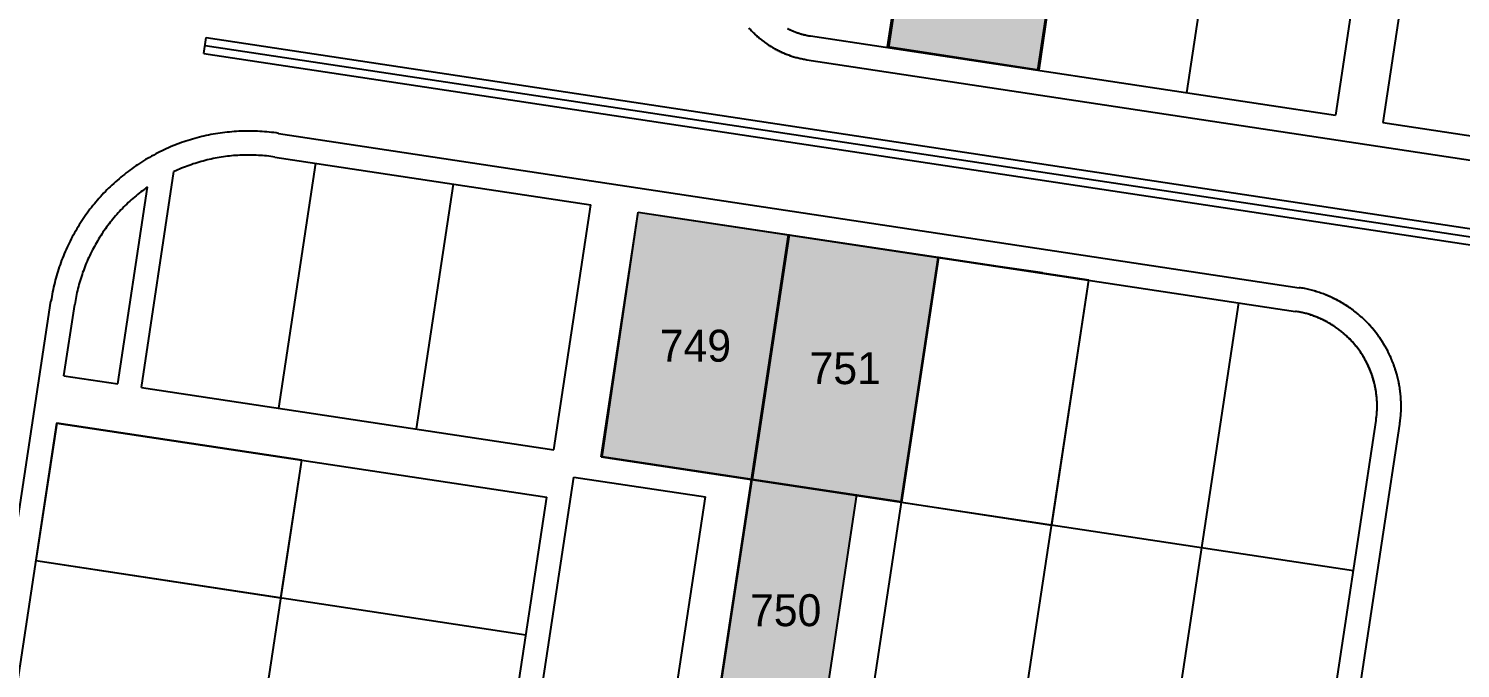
# Model space of a CAD drawing. Header units: metres. Extents: x 680594 to 684853, y 828874 to 830078.
# Drawn here: x 681669.2 to 681848.4, y 829680.5 to 829760.6 of the extents above; entities that cross this region are included whole.
import ezdxf
from ezdxf.enums import TextEntityAlignment as Align

# ---------------------------------------------------------------- set-up
doc = ezdxf.new("R2010")
doc.units = ezdxf.units.M
for name, color, linetype in [('PLOT_LINES', 7, 'Continuous'), ('PLOT_NUMBERS', 7, 'Continuous'), ('SELECTED_PLOTS', 3, 'Continuous')]:
    doc.layers.add(name, color=color, linetype=linetype)

msp = doc.modelspace()

# ---------------------------------------------------------------- hatches: boundary and pattern name
at = {"layer": 'SELECTED_PLOTS'}
h = msp.add_hatch(color=3, dxfattribs=at)
h.dxf.hatch_style = 1
h.paths.add_polyline_path([(681795.61, 829755.37), (681776.7, 829758.31), (681781.11, 829787.04), (681799.86, 829784.24)])
h = msp.add_hatch(color=3, dxfattribs=at)
h.dxf.hatch_style = 1
h.paths.add_polyline_path([(681745.5, 829737.6), (681764.38, 829734.77), (681759.76, 829704.18), (681741, 829707)])
h = msp.add_hatch(color=3, dxfattribs=at)
h.dxf.hatch_style = 1
h.paths.add_polyline_path([(681764.38, 829734.77), (681796.08, 829730.03), (681783, 829731.9), (681778.36, 829701.39), (681759.76, 829704.18)])
h = msp.add_hatch(color=3, dxfattribs=at)
h.dxf.hatch_style = 1
h.paths.add_polyline_path([(681759.76, 829704.18), (681772.8, 829702.23), (681768.17, 829671.45), (681755.1, 829673.4)])

# ---------------------------------------------------------------- linework, layer by layer
at = {"layer": 'PLOT_LINES'}
for points in [[(681785.41, 829815.05), (681776.81, 829758.19)], [(681785.41, 829815.05), (681776.81, 829758.19)], [(681804.05, 829812.23), (681795.45, 829755.38)], [(681804.05, 829812.23), (681795.45, 829755.38)], [(681822.69, 829809.41), (681814.09, 829752.56)], [(681822.69, 829809.41), (681814.09, 829752.56)], [(681841.32, 829806.59), (681832.73, 829749.74)], [(681841.32, 829806.59), (681832.73, 829749.74)], [(681847.26, 829805.7), (681838.66, 829748.84)], [(681847.26, 829805.7), (681838.66, 829748.84)], [(681691.14, 829757.49), (681691.19, 829757.77), (681691.24, 829758.06), (681691.29, 829758.34), (681691.33, 829758.62), (681691.37, 829758.9), (681691.41, 829759.19), (681691.44, 829759.47)], [(681691.44, 829759.47), (682042.04, 829706.46)], [(681691.44, 829759.47), (682042.04, 829706.46)], [(681759.35, 829760.68), (681759.44, 829760.57), (681759.54, 829760.47), (681759.63, 829760.37), (681759.73, 829760.26), (681759.83, 829760.16), (681759.93, 829760.06), (681760.03, 829759.97), (681760.13, 829759.87), (681760.23, 829759.77), (681760.34, 829759.68), (681760.44, 829759.58), (681760.55, 829759.49), (681760.65, 829759.4), (681760.76, 829759.31), (681760.87, 829759.22), (681760.98, 829759.13), (681761.09, 829759.05), (681761.2, 829758.96), (681761.32, 829758.88), (681761.43, 829758.79), (681761.55, 829758.71), (681761.66, 829758.63), (681761.78, 829758.56), (681761.9, 829758.48), (681762.02, 829758.4), (681762.14, 829758.33), (681762.26, 829758.26), (681762.38, 829758.19), (681762.5, 829758.12), (681762.62, 829758.05), (681762.75, 829757.98), (681762.87, 829757.92), (681763, 829757.85), (681763.12, 829757.79), (681763.25, 829757.73), (681763.38, 829757.67), (681763.5, 829757.61), (681763.63, 829757.55), (681763.76, 829757.5), (681763.89, 829757.44), (681764.02, 829757.39), (681764.15, 829757.34), (681764.29, 829757.29), (681764.42, 829757.25), (681764.55, 829757.2), (681764.68, 829757.16), (681764.82, 829757.11), (681764.95, 829757.07), (681765.09, 829757.03), (681765.22, 829756.99), (681765.36, 829756.96), (681765.5, 829756.92), (681765.63, 829756.89), (681765.77, 829756.86), (681765.91, 829756.83), (681766.05, 829756.8), (681766.18, 829756.77), (681766.32, 829756.75), (681766.46, 829756.73), (681766.6, 829756.7)], [(681759.39, 829760.63), (681759.49, 829760.53), (681759.58, 829760.43), (681759.67, 829760.32), (681759.77, 829760.22), (681759.87, 829760.12), (681759.97, 829760.02), (681760.07, 829759.93), (681760.17, 829759.83), (681760.27, 829759.74), (681760.37, 829759.64), (681760.48, 829759.55), (681760.58, 829759.46), (681760.69, 829759.37), (681760.8, 829759.28), (681760.91, 829759.19), (681761.02, 829759.1), (681761.13, 829759.02), (681761.24, 829758.93), (681761.35, 829758.85), (681761.46, 829758.77), (681761.58, 829758.69), (681761.69, 829758.61), (681761.81, 829758.53), (681761.93, 829758.46), (681762.05, 829758.38), (681762.17, 829758.31), (681762.29, 829758.24), (681762.41, 829758.17), (681762.53, 829758.1), (681762.65, 829758.03), (681762.77, 829757.97), (681762.9, 829757.9), (681763.02, 829757.84), (681763.15, 829757.78), (681763.27, 829757.72), (681763.4, 829757.66), (681763.53, 829757.6), (681763.65, 829757.54), (681763.78, 829757.49), (681763.91, 829757.44), (681764.04, 829757.39), (681764.17, 829757.34), (681764.3, 829757.29), (681764.43, 829757.24), (681764.57, 829757.2), (681764.7, 829757.15), (681764.83, 829757.11), (681764.97, 829757.07), (681765.1, 829757.03), (681765.23, 829756.99), (681765.37, 829756.96), (681765.5, 829756.92), (681765.64, 829756.89), (681765.78, 829756.86), (681765.91, 829756.83), (681766.05, 829756.8), (681766.19, 829756.77), (681766.32, 829756.75), (681766.46, 829756.73), (681766.6, 829756.7)], [(681764.16, 829760.63), (681764.25, 829760.58), (681764.34, 829760.53), (681764.44, 829760.48), (681764.53, 829760.44), (681764.63, 829760.39), (681764.73, 829760.35), (681764.82, 829760.31), (681764.92, 829760.27), (681765.02, 829760.23), (681765.12, 829760.19), (681765.21, 829760.15), (681765.31, 829760.11), (681765.41, 829760.08), (681765.51, 829760.04), (681765.61, 829760.01), (681765.71, 829759.98), (681765.81, 829759.95), (681765.91, 829759.92), (681766.02, 829759.89), (681766.12, 829759.86), (681766.22, 829759.84), (681766.32, 829759.81), (681766.43, 829759.79), (681766.53, 829759.76), (681766.63, 829759.74), (681766.74, 829759.72), (681766.84, 829759.7), (681766.94, 829759.69), (681767.05, 829759.67)], [(681764.18, 829760.62), (681764.27, 829760.57), (681764.36, 829760.52), (681764.46, 829760.47), (681764.55, 829760.43), (681764.65, 829760.39), (681764.74, 829760.34), (681764.84, 829760.3), (681764.93, 829760.26), (681765.03, 829760.22), (681765.13, 829760.18), (681765.23, 829760.14), (681765.33, 829760.11), (681765.42, 829760.07), (681765.52, 829760.04), (681765.62, 829760.01), (681765.72, 829759.97), (681765.82, 829759.94), (681765.92, 829759.91), (681766.02, 829759.89), (681766.12, 829759.86), (681766.23, 829759.83), (681766.33, 829759.81), (681766.43, 829759.79), (681766.53, 829759.76), (681766.64, 829759.74), (681766.74, 829759.72), (681766.84, 829759.7), (681766.94, 829759.69), (681767.05, 829759.67)], [(681767.05, 829759.67), (681832.73, 829749.74)], [(681767.05, 829759.67), (681832.73, 829749.74)], [(681691.14, 829757.49), (682041.74, 829704.49)], [(681691.14, 829757.49), (682041.74, 829704.49)], [(681691.31, 829758.48), (682277.8, 829669.81)], [(681691.31, 829758.48), (682277.8, 829669.81)], [(681691.31, 829758.48), (682277.8, 829669.81)], [(681691.31, 829758.48), (682277.8, 829669.81)], [(681766.6, 829756.7), (681955.31, 829728.17)], [(681766.6, 829756.7), (681955.31, 829728.17)], [(681838.66, 829748.84), (681884.14, 829741.97)], [(681838.66, 829748.84), (681884.14, 829741.97)], [(681700.48, 829747.48), (681700.19, 829747.53), (681699.9, 829747.57), (681699.61, 829747.6), (681699.32, 829747.63), (681699.02, 829747.66), (681698.73, 829747.69), (681698.44, 829747.71), (681698.15, 829747.73), (681697.85, 829747.74), (681697.56, 829747.75), (681697.27, 829747.76), (681696.98, 829747.76), (681696.68, 829747.77), (681696.39, 829747.76), (681696.1, 829747.76), (681695.8, 829747.75), (681695.51, 829747.74), (681695.22, 829747.72), (681694.93, 829747.7), (681694.63, 829747.68), (681694.34, 829747.65), (681694.05, 829747.62), (681693.76, 829747.59), (681693.47, 829747.55), (681693.18, 829747.51), (681692.89, 829747.47), (681692.6, 829747.42), (681692.31, 829747.37), (681692.02, 829747.32), (681691.73, 829747.26), (681691.45, 829747.2), (681691.16, 829747.14), (681690.88, 829747.07), (681690.59, 829747), (681690.31, 829746.92), (681690.03, 829746.85), (681689.74, 829746.77), (681689.46, 829746.68), (681689.18, 829746.6), (681688.9, 829746.51), (681688.63, 829746.41), (681688.35, 829746.32), (681688.07, 829746.22), (681687.8, 829746.11), (681687.53, 829746.01), (681687.26, 829745.9), (681686.98, 829745.78), (681686.72, 829745.67), (681686.45, 829745.55), (681686.18, 829745.43), (681685.92, 829745.3), (681685.65, 829745.17), (681685.39, 829745.04), (681685.13, 829744.91), (681684.87, 829744.77), (681684.61, 829744.63), (681684.36, 829744.48), (681684.11, 829744.34), (681683.85, 829744.19), (681683.6, 829744.04), (681683.36, 829743.88), (681683.11, 829743.72), (681682.86, 829743.56), (681682.62, 829743.4), (681682.38, 829743.23), (681682.14, 829743.06), (681681.9, 829742.89), (681681.67, 829742.71), (681681.44, 829742.53), (681681.21, 829742.35), (681680.98, 829742.17), (681680.75, 829741.98), (681680.53, 829741.8), (681680.3, 829741.6), (681680.09, 829741.41), (681679.87, 829741.21), (681679.65, 829741.01), (681679.44, 829740.81), (681679.23, 829740.61), (681679.02, 829740.4), (681678.82, 829740.19), (681678.61, 829739.98), (681678.41, 829739.77), (681678.21, 829739.55), (681678.02, 829739.33), (681677.83, 829739.11), (681677.64, 829738.89), (681677.45, 829738.67), (681677.26, 829738.44), (681677.08, 829738.21), (681676.9, 829737.98), (681676.72, 829737.74), (681676.55, 829737.51), (681676.38, 829737.27), (681676.21, 829737.03), (681676.04, 829736.79), (681675.88, 829736.55), (681675.72, 829736.3), (681675.56, 829736.05), (681675.41, 829735.8), (681675.26, 829735.55), (681675.11, 829735.3), (681674.96, 829735.05), (681674.82, 829734.79), (681674.68, 829734.53), (681674.55, 829734.27), (681674.41, 829734.01), (681674.28, 829733.75), (681674.16, 829733.48), (681674.03, 829733.22), (681673.91, 829732.95), (681673.79, 829732.68), (681673.68, 829732.41), (681673.57, 829732.14), (681673.46, 829731.87), (681673.35, 829731.6), (681673.25, 829731.32), (681673.15, 829731.05), (681673.06, 829730.77), (681672.96, 829730.49), (681672.88, 829730.21), (681672.79, 829729.93), (681672.71, 829729.65), (681672.63, 829729.37), (681672.55, 829729.09), (681672.48, 829728.8), (681672.41, 829728.52), (681672.35, 829728.23), (681672.28, 829727.94), (681672.22, 829727.66), (681672.17, 829727.37), (681672.12, 829727.08), (681672.07, 829726.79), (681672.02, 829726.5)], [(681700.48, 829747.48), (681828.2, 829728.17)], [(681700.48, 829747.48), (681828.2, 829728.17)], [(681700.03, 829744.52), (681699.77, 829744.56), (681699.52, 829744.59), (681699.26, 829744.62), (681699, 829744.65), (681698.75, 829744.67), (681698.49, 829744.7), (681698.23, 829744.72), (681697.97, 829744.73), (681697.71, 829744.74), (681697.46, 829744.75), (681697.2, 829744.76), (681696.94, 829744.76), (681696.68, 829744.77), (681696.42, 829744.76), (681696.16, 829744.76), (681695.9, 829744.75), (681695.65, 829744.74), (681695.39, 829744.72), (681695.13, 829744.71), (681694.87, 829744.69), (681694.61, 829744.66), (681694.36, 829744.64), (681694.1, 829744.61), (681693.84, 829744.57), (681693.59, 829744.54), (681693.33, 829744.5), (681693.08, 829744.46), (681692.82, 829744.41), (681692.57, 829744.37), (681692.31, 829744.32), (681692.06, 829744.26), (681691.81, 829744.21), (681691.56, 829744.15), (681691.31, 829744.08), (681691.05, 829744.02), (681690.81, 829743.95), (681690.56, 829743.88), (681690.31, 829743.8), (681690.06, 829743.73), (681689.82, 829743.65), (681689.57, 829743.56), (681689.33, 829743.48), (681689.08, 829743.39), (681688.84, 829743.3), (681688.6, 829743.2), (681688.36, 829743.11), (681688.12, 829743.01), (681687.89, 829742.9), (681687.65, 829742.8), (681687.41, 829742.69)], [(681700.03, 829744.52), (681739.58, 829738.54)], [(681700.54, 829713.09), (681705.17, 829743.74)], [(681683.33, 829715.69), (681687.41, 829742.69)], [(681684.09, 829740.76), (681683.88, 829740.61), (681683.67, 829740.46), (681683.46, 829740.31), (681683.26, 829740.15), (681683.06, 829739.99), (681682.86, 829739.83), (681682.66, 829739.67), (681682.46, 829739.5), (681682.27, 829739.33), (681682.07, 829739.16), (681681.88, 829738.99), (681681.69, 829738.81), (681681.51, 829738.64), (681681.32, 829738.46), (681681.14, 829738.28), (681680.96, 829738.09), (681680.78, 829737.91), (681680.6, 829737.72), (681680.43, 829737.53), (681680.26, 829737.34), (681680.09, 829737.14), (681679.92, 829736.95), (681679.76, 829736.75), (681679.59, 829736.55), (681679.43, 829736.35), (681679.28, 829736.14), (681679.12, 829735.94), (681678.97, 829735.73), (681678.82, 829735.52), (681678.67, 829735.31), (681678.52, 829735.1), (681678.38, 829734.88), (681678.24, 829734.67), (681678.1, 829734.45), (681677.96, 829734.23), (681677.83, 829734.01), (681677.7, 829733.79), (681677.57, 829733.56), (681677.45, 829733.34), (681677.33, 829733.11), (681677.21, 829732.89), (681677.09, 829732.66), (681676.97, 829732.42), (681676.86, 829732.19), (681676.75, 829731.96), (681676.65, 829731.72), (681676.54, 829731.49), (681676.44, 829731.25), (681676.35, 829731.01), (681676.25, 829730.77), (681676.16, 829730.53), (681676.07, 829730.29), (681675.98, 829730.05), (681675.9, 829729.81), (681675.82, 829729.56), (681675.74, 829729.32), (681675.66, 829729.07), (681675.59, 829728.82), (681675.52, 829728.57), (681675.45, 829728.32), (681675.39, 829728.08), (681675.33, 829727.82), (681675.27, 829727.57), (681675.22, 829727.32), (681675.17, 829727.07), (681675.12, 829726.82), (681675.07, 829726.56), (681675.03, 829726.31), (681674.99, 829726.05)], [(681680.37, 829716.14), (681684.09, 829740.76)], [(681717.74, 829710.49), (681722.38, 829741.14)], [(681734.95, 829707.89), (681739.58, 829738.54)], [(681740.88, 829706.99), (681745.51, 829737.64)], [(681745.51, 829737.64), (681827.75, 829725.21)], [(681745.51, 829737.64), (681827.75, 829725.21)], [(681755.03, 829673.5), (681764.3, 829734.8)], [(681755.03, 829673.5), (681764.3, 829734.8)], [(681773.82, 829670.66), (681783.09, 829731.96)], [(681773.82, 829670.66), (681783.09, 829731.96)], [(681801.87, 829729.12), (681783.09, 829731.96), (681778.45, 829701.31), (681797.24, 829698.47), (681801.87, 829729.12)], [(681792.6, 829667.82), (681801.87, 829729.12)], [(681792.6, 829667.82), (681801.87, 829729.12)], [(681840.79, 829711.1), (681840.82, 829711.27), (681840.84, 829711.45), (681840.86, 829711.62), (681840.88, 829711.79), (681840.9, 829711.97), (681840.91, 829712.14), (681840.93, 829712.31), (681840.94, 829712.49), (681840.95, 829712.66), (681840.95, 829712.84), (681840.96, 829713.01), (681840.96, 829713.19), (681840.96, 829713.36), (681840.96, 829713.53), (681840.96, 829713.71), (681840.95, 829713.88), (681840.94, 829714.06), (681840.93, 829714.23), (681840.92, 829714.41), (681840.91, 829714.58), (681840.89, 829714.75), (681840.88, 829714.93), (681840.86, 829715.1), (681840.84, 829715.27), (681840.81, 829715.45), (681840.79, 829715.62), (681840.76, 829715.79), (681840.73, 829715.96), (681840.7, 829716.14), (681840.66, 829716.31), (681840.63, 829716.48), (681840.59, 829716.65), (681840.55, 829716.82), (681840.51, 829716.99), (681840.47, 829717.16), (681840.42, 829717.33), (681840.37, 829717.49), (681840.33, 829717.66), (681840.27, 829717.83), (681840.22, 829717.99), (681840.17, 829718.16), (681840.11, 829718.33), (681840.05, 829718.49), (681839.99, 829718.65), (681839.93, 829718.82), (681839.86, 829718.98), (681839.79, 829719.14), (681839.73, 829719.3), (681839.66, 829719.46), (681839.58, 829719.62), (681839.51, 829719.78), (681839.43, 829719.93), (681839.36, 829720.09), (681839.28, 829720.25), (681839.2, 829720.4), (681839.11, 829720.55), (681839.03, 829720.71), (681838.94, 829720.86), (681838.85, 829721.01), (681838.76, 829721.16), (681838.67, 829721.31), (681838.58, 829721.45), (681838.48, 829721.6), (681838.39, 829721.75), (681838.29, 829721.89), (681838.19, 829722.03), (681838.09, 829722.17), (681837.98, 829722.31), (681837.88, 829722.45), (681837.77, 829722.59), (681837.66, 829722.73), (681837.55, 829722.86), (681837.44, 829723), (681837.33, 829723.13), (681837.21, 829723.26), (681837.1, 829723.39), (681836.98, 829723.52), (681836.86, 829723.65), (681836.74, 829723.78), (681836.62, 829723.9), (681836.49, 829724.02), (681836.37, 829724.14), (681836.24, 829724.27), (681836.11, 829724.38), (681835.98, 829724.5), (681835.85, 829724.62), (681835.72, 829724.73), (681835.59, 829724.84), (681835.45, 829724.96), (681835.32, 829725.07), (681835.18, 829725.17), (681835.04, 829725.28), (681834.9, 829725.38), (681834.76, 829725.49), (681834.62, 829725.59), (681834.48, 829725.69), (681834.33, 829725.79), (681834.19, 829725.88), (681834.04, 829725.98), (681833.89, 829726.07), (681833.75, 829726.16), (681833.6, 829726.25), (681833.44, 829726.34), (681833.29, 829726.43), (681833.14, 829726.51), (681832.99, 829726.59), (681832.83, 829726.68), (681832.68, 829726.75), (681832.52, 829726.83), (681832.36, 829726.91), (681832.2, 829726.98), (681832.05, 829727.05), (681831.89, 829727.12), (681831.72, 829727.19), (681831.56, 829727.26), (681831.4, 829727.32), (681831.24, 829727.38), (681831.07, 829727.44), (681830.91, 829727.5), (681830.74, 829727.56), (681830.58, 829727.61), (681830.41, 829727.67), (681830.25, 829727.72), (681830.08, 829727.77), (681829.91, 829727.81), (681829.74, 829727.86), (681829.57, 829727.9), (681829.4, 829727.94), (681829.23, 829727.98), (681829.06, 829728.02), (681828.89, 829728.05), (681828.72, 829728.09), (681828.55, 829728.12), (681828.38, 829728.15), (681828.2, 829728.17)], [(681840.79, 829711.1), (681840.82, 829711.27), (681840.84, 829711.45), (681840.86, 829711.62), (681840.88, 829711.8), (681840.9, 829711.97), (681840.91, 829712.15), (681840.93, 829712.32), (681840.94, 829712.5), (681840.95, 829712.67), (681840.95, 829712.85), (681840.96, 829713.03), (681840.96, 829713.2), (681840.96, 829713.38), (681840.96, 829713.55), (681840.96, 829713.73), (681840.95, 829713.9), (681840.94, 829714.08), (681840.93, 829714.26), (681840.92, 829714.43), (681840.91, 829714.61), (681840.89, 829714.78), (681840.87, 829714.96), (681840.85, 829715.13), (681840.83, 829715.31), (681840.81, 829715.48), (681840.78, 829715.65), (681840.75, 829715.83), (681840.72, 829716), (681840.69, 829716.17), (681840.66, 829716.35), (681840.62, 829716.52), (681840.58, 829716.69), (681840.54, 829716.86), (681840.5, 829717.03), (681840.46, 829717.2), (681840.41, 829717.37), (681840.36, 829717.54), (681840.31, 829717.71), (681840.26, 829717.88), (681840.2, 829718.04), (681840.15, 829718.21), (681840.09, 829718.38), (681840.03, 829718.54), (681839.97, 829718.71), (681839.9, 829718.87), (681839.84, 829719.03), (681839.77, 829719.2), (681839.7, 829719.36), (681839.63, 829719.52), (681839.56, 829719.68), (681839.48, 829719.84), (681839.4, 829719.99), (681839.33, 829720.15), (681839.24, 829720.31), (681839.16, 829720.46), (681839.08, 829720.62), (681838.99, 829720.77), (681838.9, 829720.92), (681838.81, 829721.07), (681838.72, 829721.22), (681838.63, 829721.37), (681838.53, 829721.52), (681838.44, 829721.67), (681838.34, 829721.81), (681838.24, 829721.96), (681838.14, 829722.1), (681838.03, 829722.24), (681837.93, 829722.38), (681837.82, 829722.52), (681837.71, 829722.66), (681837.6, 829722.8), (681837.49, 829722.94), (681837.38, 829723.07), (681837.26, 829723.2), (681837.15, 829723.34), (681837.03, 829723.47), (681836.91, 829723.59), (681836.79, 829723.72), (681836.67, 829723.85), (681836.54, 829723.97), (681836.42, 829724.1), (681836.29, 829724.22), (681836.16, 829724.34), (681836.03, 829724.46), (681835.9, 829724.58), (681835.77, 829724.69), (681835.64, 829724.81), (681835.5, 829724.92), (681835.36, 829725.03), (681835.23, 829725.14), (681835.09, 829725.25), (681834.95, 829725.35), (681834.81, 829725.46), (681834.66, 829725.56), (681834.52, 829725.66), (681834.37, 829725.76), (681834.23, 829725.86), (681834.08, 829725.95), (681833.93, 829726.05), (681833.78, 829726.14), (681833.63, 829726.23), (681833.48, 829726.32), (681833.33, 829726.41), (681833.17, 829726.49), (681833.02, 829726.58), (681832.86, 829726.66), (681832.71, 829726.74), (681832.55, 829726.82), (681832.39, 829726.89), (681832.23, 829726.97), (681832.07, 829727.04), (681831.91, 829727.11), (681831.75, 829727.18), (681831.59, 829727.25), (681831.42, 829727.31), (681831.26, 829727.38), (681831.09, 829727.44), (681830.93, 829727.5), (681830.76, 829727.55), (681830.6, 829727.61), (681830.43, 829727.66), (681830.26, 829727.71), (681830.09, 829727.76), (681829.92, 829727.81), (681829.75, 829727.86), (681829.58, 829727.9), (681829.41, 829727.94), (681829.24, 829727.98), (681829.07, 829728.02), (681828.9, 829728.05), (681828.72, 829728.09), (681828.55, 829728.12), (681828.38, 829728.15), (681828.2, 829728.17)], [(681653.36, 829603.09), (681672.02, 829726.5)], [(681673.64, 829717.16), (681674.99, 829726.05)], [(681811.39, 829664.98), (681820.66, 829726.28)], [(681811.39, 829664.98), (681820.66, 829726.28)], [(681837.83, 829711.55), (681837.85, 829711.69), (681837.86, 829711.82), (681837.88, 829711.96), (681837.9, 829712.1), (681837.91, 829712.24), (681837.92, 829712.38), (681837.93, 829712.52), (681837.94, 829712.66), (681837.95, 829712.8), (681837.95, 829712.94), (681837.96, 829713.08), (681837.96, 829713.22), (681837.96, 829713.36), (681837.96, 829713.5), (681837.96, 829713.64), (681837.95, 829713.78), (681837.95, 829713.91), (681837.94, 829714.05), (681837.93, 829714.19), (681837.92, 829714.33), (681837.91, 829714.47), (681837.89, 829714.61), (681837.88, 829714.75), (681837.86, 829714.89), (681837.84, 829715.03), (681837.82, 829715.16), (681837.8, 829715.3), (681837.78, 829715.44), (681837.75, 829715.58), (681837.72, 829715.71), (681837.7, 829715.85), (681837.67, 829715.99), (681837.63, 829716.12), (681837.6, 829716.26), (681837.57, 829716.39), (681837.53, 829716.53), (681837.49, 829716.66), (681837.45, 829716.8), (681837.41, 829716.93), (681837.37, 829717.06), (681837.32, 829717.2), (681837.28, 829717.33), (681837.23, 829717.46), (681837.18, 829717.59), (681837.13, 829717.72), (681837.08, 829717.85), (681837.03, 829717.98), (681836.97, 829718.11), (681836.92, 829718.24), (681836.86, 829718.36), (681836.8, 829718.49), (681836.74, 829718.62), (681836.68, 829718.74), (681836.61, 829718.87), (681836.55, 829718.99), (681836.48, 829719.11), (681836.41, 829719.23), (681836.35, 829719.35), (681836.27, 829719.48), (681836.2, 829719.59), (681836.13, 829719.71), (681836.05, 829719.83), (681835.98, 829719.95), (681835.9, 829720.06), (681835.82, 829720.18), (681835.74, 829720.29), (681835.66, 829720.41), (681835.58, 829720.52), (681835.49, 829720.63), (681835.41, 829720.74), (681835.32, 829720.85), (681835.23, 829720.96), (681835.14, 829721.07), (681835.05, 829721.17), (681834.96, 829721.28), (681834.87, 829721.38), (681834.77, 829721.49), (681834.68, 829721.59), (681834.58, 829721.69), (681834.48, 829721.79), (681834.39, 829721.89), (681834.29, 829721.98), (681834.18, 829722.08), (681834.08, 829722.18), (681833.98, 829722.27), (681833.87, 829722.36), (681833.77, 829722.45), (681833.66, 829722.54), (681833.56, 829722.63), (681833.45, 829722.72), (681833.34, 829722.81), (681833.23, 829722.89), (681833.11, 829722.98), (681833, 829723.06), (681832.89, 829723.14), (681832.77, 829723.22), (681832.66, 829723.3), (681832.54, 829723.38), (681832.43, 829723.45), (681832.31, 829723.53), (681832.19, 829723.6), (681832.07, 829723.67), (681831.95, 829723.74), (681831.83, 829723.81), (681831.7, 829723.88), (681831.58, 829723.94), (681831.46, 829724.01), (681831.33, 829724.07), (681831.21, 829724.13), (681831.08, 829724.19), (681830.96, 829724.25), (681830.83, 829724.31), (681830.7, 829724.37), (681830.57, 829724.42), (681830.44, 829724.47), (681830.31, 829724.53), (681830.18, 829724.58), (681830.05, 829724.62), (681829.92, 829724.67), (681829.79, 829724.72), (681829.65, 829724.76), (681829.52, 829724.8), (681829.39, 829724.84), (681829.25, 829724.88), (681829.12, 829724.92), (681828.98, 829724.95), (681828.85, 829724.99), (681828.71, 829725.02), (681828.58, 829725.05), (681828.44, 829725.08), (681828.3, 829725.11), (681828.17, 829725.14), (681828.03, 829725.16), (681827.89, 829725.19), (681827.75, 829725.21)], [(681837.83, 829711.55), (681837.85, 829711.69), (681837.86, 829711.83), (681837.88, 829711.97), (681837.9, 829712.11), (681837.91, 829712.25), (681837.92, 829712.39), (681837.93, 829712.53), (681837.94, 829712.67), (681837.95, 829712.81), (681837.95, 829712.95), (681837.96, 829713.09), (681837.96, 829713.23), (681837.96, 829713.37), (681837.96, 829713.51), (681837.96, 829713.65), (681837.95, 829713.79), (681837.95, 829713.93), (681837.94, 829714.07), (681837.93, 829714.21), (681837.92, 829714.35), (681837.91, 829714.49), (681837.89, 829714.63), (681837.87, 829714.77), (681837.86, 829714.91), (681837.84, 829715.05), (681837.82, 829715.19), (681837.79, 829715.33), (681837.77, 829715.47), (681837.74, 829715.61), (681837.72, 829715.75), (681837.69, 829715.88), (681837.66, 829716.02), (681837.63, 829716.16), (681837.59, 829716.29), (681837.56, 829716.43), (681837.52, 829716.57), (681837.48, 829716.7), (681837.44, 829716.84), (681837.4, 829716.97), (681837.36, 829717.1), (681837.31, 829717.24), (681837.26, 829717.37), (681837.22, 829717.5), (681837.17, 829717.63), (681837.12, 829717.76), (681837.06, 829717.9), (681837.01, 829718.03), (681836.95, 829718.15), (681836.9, 829718.28), (681836.84, 829718.41), (681836.78, 829718.54), (681836.72, 829718.66), (681836.65, 829718.79), (681836.59, 829718.91), (681836.52, 829719.04), (681836.45, 829719.16), (681836.39, 829719.29), (681836.32, 829719.41), (681836.24, 829719.53), (681836.17, 829719.65), (681836.1, 829719.77), (681836.02, 829719.89), (681835.94, 829720), (681835.86, 829720.12), (681835.78, 829720.24), (681835.7, 829720.35), (681835.62, 829720.46), (681835.53, 829720.58), (681835.45, 829720.69), (681835.36, 829720.8), (681835.27, 829720.91), (681835.19, 829721.02), (681835.09, 829721.12), (681835, 829721.23), (681834.91, 829721.34), (681834.82, 829721.44), (681834.72, 829721.54), (681834.62, 829721.65), (681834.53, 829721.75), (681834.43, 829721.85), (681834.33, 829721.95), (681834.22, 829722.04), (681834.12, 829722.14), (681834.02, 829722.23), (681833.91, 829722.33), (681833.81, 829722.42), (681833.7, 829722.51), (681833.59, 829722.6), (681833.48, 829722.69), (681833.37, 829722.78), (681833.26, 829722.87), (681833.15, 829722.95), (681833.04, 829723.03), (681832.92, 829723.12), (681832.81, 829723.2), (681832.69, 829723.28), (681832.57, 829723.35), (681832.46, 829723.43), (681832.34, 829723.51), (681832.22, 829723.58), (681832.1, 829723.65), (681831.98, 829723.73), (681831.85, 829723.79), (681831.73, 829723.86), (681831.61, 829723.93), (681831.48, 829724), (681831.36, 829724.06), (681831.23, 829724.12), (681831.11, 829724.18), (681830.98, 829724.24), (681830.85, 829724.3), (681830.72, 829724.36), (681830.59, 829724.41), (681830.46, 829724.47), (681830.33, 829724.52), (681830.2, 829724.57), (681830.07, 829724.62), (681829.94, 829724.66), (681829.8, 829724.71), (681829.67, 829724.75), (681829.53, 829724.8), (681829.4, 829724.84), (681829.27, 829724.88), (681829.13, 829724.92), (681828.99, 829724.95), (681828.86, 829724.99), (681828.72, 829725.02), (681828.58, 829725.05), (681828.45, 829725.08), (681828.31, 829725.11), (681828.17, 829725.14), (681828.03, 829725.16), (681827.89, 829725.19), (681827.75, 829725.21)], [(681673.64, 829717.16), (681680.37, 829716.14)], [(681683.33, 829715.69), (681734.95, 829707.89)], [(681656.33, 829602.64), (681672.75, 829711.22)], [(681703.4, 829706.59), (681672.75, 829711.22), (681670.14, 829694.02), (681700.8, 829689.38), (681703.4, 829706.59)], [(681672.75, 829711.22), (681734.05, 829701.95)], [(681831.7, 829671.01), (681837.83, 829711.55)], [(681831.7, 829671.01), (681837.83, 829711.55)], [(681834.66, 829670.56), (681840.79, 829711.1)], [(681834.66, 829670.56), (681840.79, 829711.1)], [(681685.19, 829586.14), (681703.4, 829706.59)], [(681685.19, 829586.14), (681703.4, 829706.59)], [(681740.88, 829706.99), (681834.99, 829692.76)], [(681740.88, 829706.99), (681834.99, 829692.76)], [(681720.15, 829589.96), (681737.46, 829704.47)], [(681737.46, 829704.47), (681753.9, 829701.99)], [(681717.18, 829590.4), (681734.05, 829701.95)], [(681748.83, 829668.41), (681753.9, 829701.99)], [(681670.14, 829694.02), (681731.45, 829684.75)]]:
    msp.add_lwpolyline(points, dxfattribs=at)
at = {"layer": 'SELECTED_PLOTS', "color": 7}
for points in [[(681795.61, 829755.37), (681776.7, 829758.31), (681781.11, 829787.04), (681799.86, 829784.24)], [(681745.5, 829737.6), (681764.38, 829734.77), (681759.76, 829704.18), (681741, 829707)], [(681764.38, 829734.77), (681796.08, 829730.03), (681783, 829731.9), (681778.36, 829701.39), (681759.76, 829704.18)], [(681759.76, 829704.18), (681772.8, 829702.23), (681768.17, 829671.45), (681755.1, 829673.4)]]:
    msp.add_lwpolyline(points, close=True, dxfattribs=at)

# ---------------------------------------------------------------- texts
at = {"layer": 'PLOT_NUMBERS', "color": 7}
for s, p in [('749', (681752.66, 829720.91)), ('751', (681771.4, 829718.1)), ('750', (681763.95, 829687.81))]:
    msp.add_text(s, height=4, dxfattribs=at).set_placement(p, align=Align.MIDDLE_CENTER)

doc.saveas('drawing.dxf')
